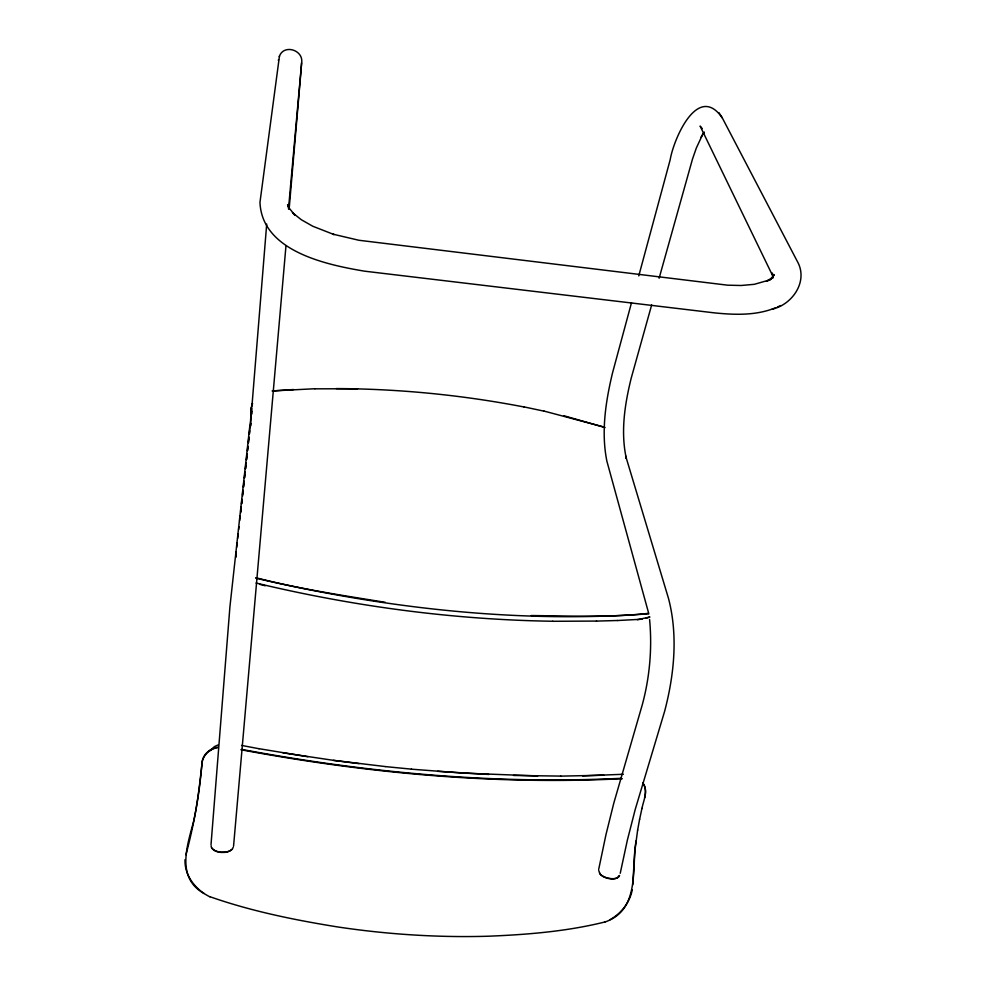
<?xml version="1.0" encoding="UTF-8"?>
<svg xmlns="http://www.w3.org/2000/svg" width="986" height="986" viewBox="0 0 986 986"><rect width="100%" height="100%" fill="white"/><g stroke="black" fill="none" stroke-linecap="round" stroke-linejoin="round"><path stroke-width="1.48" d="M236.135 556.757L236.135 554.526M235.827 557.016L236.172 551.79M632.753 884.873L634.688 852.089L637.646 830.052M279.284 56.646C283.487 43.63 303.885 49.953 301.617 62.919C300.705 74.788 299.633 86.645 298.647 98.501L289.157 208.835M266.701 224.069L252.046 404.79M233.571 846.074L285.989 245.65M211.016 844.645L229.935 606.661L249.865 425.484M301.617 62.919L288.578 207.947M236.665 547.353L237.158 542.929M237.638 538.492L238.131 534.067M238.624 529.642L238.957 526.684M239.635 520.608L240.14 516.048M240.646 511.475L241.151 506.915M241.484 503.883L241.989 499.323M242.494 494.762L243 490.202M243.345 487.158L244.01 481.082M244.355 478.037L245.021 471.949M245.366 468.917L246.044 462.828M246.377 459.796L247.055 453.708M247.387 450.676L247.893 446.116M248.398 441.543L248.903 436.971M249.236 433.988L250.025 426.864M240.757 512.794L241.089 509.75M241.767 503.661L242.1 500.629M242.605 496.057L243.111 491.496M243.616 486.936L243.961 483.892M244.627 477.803L244.972 474.771M245.637 468.683L245.982 465.638M246.648 459.562L246.981 456.518M247.659 450.429L247.991 447.385M248.497 442.825L249.002 438.252M249.507 433.754L249.828 430.833M636.007 840.947C631.508 869.652 640.173 909.955 604.763 922.095M772.827 278.126L773.172 275.427L772.272 278.323M251.553 411.125L251.886 408.635M251.442 407.945L252.576 403.397M279.469 55.968L259.971 202.315C261.894 251.147 326.058 264.729 364.672 271.187L713.765 312.796C734.25 314.916 755.855 315.766 775.279 307.891M637.609 830.286L639.618 819.181M644.61 797.859C645.916 792.978 646.077 787.198 642.638 783.106M620.243 873.276L627.342 840.245L635.267 809.272L664.626 711.313C674.227 674.794 678.171 635.28 668.483 598.366L625.654 455.976L626.32 458.404C620.477 431.93 624.791 404.186 631.2 378.193L651.66 304.957M598.699 869.319L605.959 834.686L613.76 803.27L642.194 705.076C649.762 677.296 652.288 648.073 649.577 619.405M639.581 819.428L641.96 808.36M632.297 889.655C629.881 902.326 621.316 913.418 610.112 919.655M641.923 808.619C643.427 800.459 648.726 790.328 642.687 782.711M185.96 854.726C193.823 825.196 199.345 794.999 201.847 764.52C202.167 755.72 209.562 748.62 218.128 747.598M631.521 302.653L612.479 373.065C605.65 401.672 600.992 432.016 606.883 461.177L648.837 613.884M638.768 275.895L670.197 159.67C673.561 139.359 697.755 82.306 722.331 117.963L797.366 261.463C808.532 281.281 792.461 304.625 772.038 309.247M278.335 60.319L278.508 59.665M659.116 278.249L692.505 159.029L696.338 148.011L702.463 134.872M252.33 403.496L251.184 408.105A72.705 5.657 88.5 0 1 250.148 425.558M233.214 847.196L232.449 848.946A11.031 5.731 2.3 0 1 225.018 852.114L221.48 852.187A11.031 5.719 2.4 0 1 215.096 850.659A10.932 5.657 2.6 0 1 211.177 845.803M772.901 277.078L774.17 274.613L770.239 279.802L773.135 277.078L766.368 281.38L769.758 279.901L754.315 284.313L741.102 285.496L727.569 285.176L358.892 240.264L332.652 234.101L334.057 234.569L312.784 226.25L301.322 219.73L292.472 212.705L294.999 215.293L289.292 208.256L287.567 204.706L289.218 208.403L288.319 204.94M701.046 137.177L703.856 132.605M703.03 133.936L704.361 132.112M209.315 751.147L214.554 746.55L217.931 744.997M777.412 306.991L780.813 305.574M645.953 618.37L649.515 617.076M649.86 617.014L637.375 619.713M604.936 921.972C566.839 931.45 527.411 934.629 488.267 936.219A406.059 187.377 7.5 0 1 336.978 926.84C293.976 919.876 250.974 911.138 209.808 896.668M218.14 747.154C210.93 748.177 204.151 753.144 202.376 760.44C200.072 780.629 197.964 800.891 193.749 820.82C187.303 845.581 175.681 877.429 204.09 893.562M648.122 613.378C609.471 617.704 570.191 615.954 531.318 615.547M648.233 613.822C516.775 623.485 383.899 608.054 255.805 578.166M642.132 619.22L617.273 620.539M293.545 389.532L272.124 390.949L314.941 388.73M621.328 778.299C494.245 784.548 366.632 772.691 241.693 749.409M622.302 778.706C494.627 785.102 366.398 773.184 240.892 749.73M623.399 774.269L582.59 775.883M603.765 775.23L560.566 776.13M596.444 621.106L617.409 620.502M314.941 388.829L357.573 388.755M596.567 621.069L552.69 621.291M560.824 776.093L513.509 775.452M336.3 388.583C399.244 388.829 462.163 395.041 523.973 406.971M552.801 621.254C452.907 619.726 353.099 606.328 256.04 583.034M537.715 775.957L463.358 773.135L411.433 769.179M488.883 774.466L437.599 771.311M385.23 766.59L411.445 769.142M385.218 766.553L333.194 760.305L282.945 752.799M333.293 760.366L359.126 763.657M385.279 602.323C342.006 595.31 298.388 588.827 255.978 577.734M307.903 756.755L258.899 748.67M241.545 745.416L259.108 748.744M523.923 406.873L544.075 411.174M544.025 411.076L603.087 426.79M259.786 584.365L265.222 585.77M563.918 415.747L605.108 427.567M209.882 896.816C195.906 890.013 184.345 875.802 185.023 859.656M702.229 128.611L700.109 126.06L773.135 276.709L772.272 273.036L772.839 276.351M599.488 872.918L600.597 874.619A9.909 4.905 14.1 0 0 607.931 878.403L611.037 878.896A9.922 4.93 14 0 0 618.666 875.938M718.893 112.638L722.331 117.963M598.724 870.465L600.08 874.04A10.686 5.287 14.1 0 0 607.98 878.119L611.332 878.662A10.698 5.3 14 0 0 618.715 876.924A10.599 5.238 13.8 0 0 619.541 875.469M288.417 206.333L288.615 209.143M251.418 407.723A72.422 5.583 88.6 0 1 251.011 416.844M250.949 418.039A72.422 5.583 88.6 0 1 250.407 425.176M251.553 411.113A77.993 6.076 88.5 0 1 251.455 414.058M250.962 423.475A77.993 6.076 88.5 0 1 250.801 425.866M251.837 411.15A78.276 6.052 88.6 0 1 251.726 414.108M212.224 848.231A10.131 5.238 2.6 0 0 215.552 851.054A10.242 5.312 2.4 0 0 221.48 852.446L224.759 852.385A10.23 5.312 2.3 0 0 231.661 849.464"/></g></svg>
